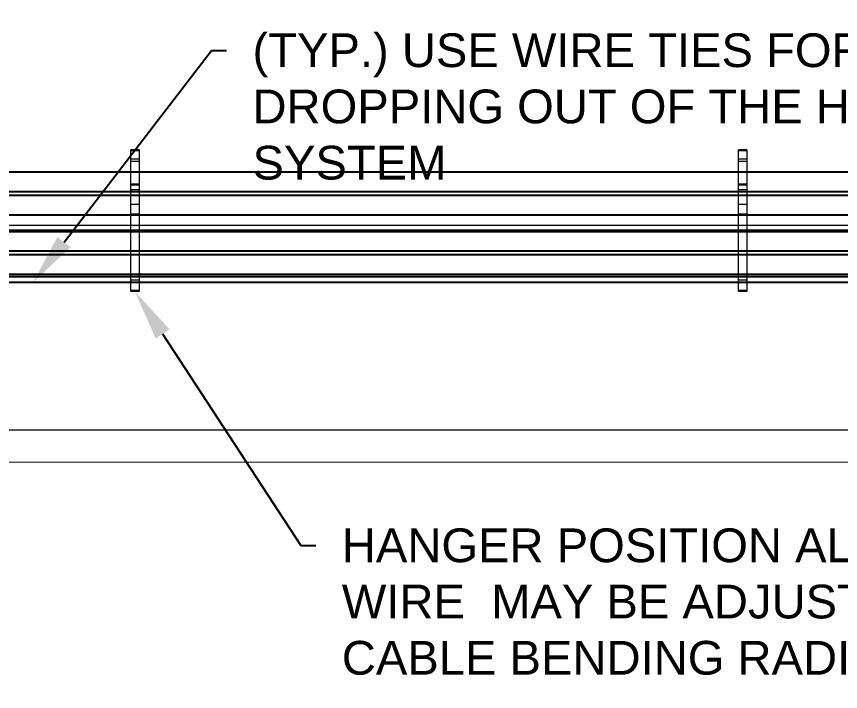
# Model space of a CAD drawing. Header units: feet. Extents: x 0 to 5170, y -254 to 1413.
# Drawn here: x 1995.09 to 2043.9, y 35.4 to 75.43 of the extents above; entities that cross this region are included whole.
import ezdxf
from ezdxf import colors
from ezdxf.entities.mleader import LeaderData, LeaderLine
from ezdxf.lldxf.tags import DXFTag
from ezdxf.math import Vec2, Vec3

# ---------------------------------------------------------------- set-up
doc = ezdxf.new("R2010")
doc.units = ezdxf.units.FT
doc.header["$MEASUREMENT"] = 0
for name, color, linetype in [('ATI CENTER SUPPORT', 7, 'Continuous'), ('DC FEEEDERS', 1, 'Continuous'), ('G-ANNO-TEXT', 1, 'Continuous'), ('PV-AG-DC1', 142, 'DC1'), ('WIRE MANAGEMENT', 4, 'Continuous')]:
    doc.layers.add(name, color=color, linetype=linetype)
doc.styles.add('NEI-A', font='arial.ttf')
tags = doc.linetypes.add('DC1', pattern='A,0.176989,-0.035266,["DC1",NEI-A,S=0.1,R=0,X=0,Y=-0.05],-0.314734,0.176989', length=0.703978).pattern_tags.tags
tags[6] = DXFTag(74, 10)

msp = doc.modelspace()

# ---------------------------------------------------------------- leaders
at = {"layer": 'G-ANNO-TEXT'}
ml = msp.add_multileader_mtext('Standard', dxfattribs=at)
ml.set_content('\\pxql,t3.00005;(TYP.) USE WIRE TIES FOR CABLES DROPPING OUT OF THE HANGER SYSTEM', color=256, style='NEI-A')
ml.set_leader_properties()
ml.build(insert=Vec2(0, 0))
ml.multileader.update_dxf_attribs({"dogleg_length": 3.07146, "arrow_head_size": 3})
ctx = ml.context
ctx.base_point, ctx.char_height, ctx.arrow_head_size, ctx.landing_gap_size, ctx.plane_origin = Vec3(2007.53443, 73.40825), 2, 3, 1.53573, Vec3(2700.28242, 627.62918)
notes = []
notes.append((ctx, [(0, (1, 1, 0), (2006.63475, 73.40825), (1, 0), 0.89968, [(1, [(1996.07631, 59.67045)], 0, [])])]))
ctx.mtext.insert, ctx.mtext.width, ctx.mtext.flow_direction = Vec3(2009.07016, 74.4253), 57.4006276, 5
ctx.mtext.has_bg_fill, ctx.mtext.bg_color, ctx.mtext.bg_scale_factor, ctx.mtext.bg_transparency, ctx.mtext.use_window_bg_color = 1, -1073741824, 1.5, 0, 1
ml = msp.add_multileader_mtext('Standard', dxfattribs=at)
ml.set_content('HANGER POSITION ALONG THE MESSENGER WIRE  MAY BE ADJUSTED TO ACCOMMODATE CABLE BENDING RADIUS LIMITATIONS', color=256, style='NEI-A')
ml.set_leader_properties()
ml.build(insert=Vec2(0, 0))
ml.multileader.update_dxf_attribs({"dogleg_length": 0.89968, "arrow_head_size": 3})
ctx = ml.context
ctx.base_point, ctx.char_height, ctx.arrow_head_size, ctx.landing_gap_size, ctx.plane_origin = Vec3(2012.82527, 44.0554, 0.11854), 2, 3, 1.53573, Vec3(1932.67449, 110.91048, 0.11854)
notes.append((ctx, [(0, (1, 1, 0), (2011.92559, 44.0554, 0.11854), (1, 0), 0.89968, [(0, [(2002.10417, 59.11993, 0.11854)], 0, [])])]))
ctx.mtext.insert, ctx.mtext.width, ctx.mtext.flow_direction = Vec3(2014.361, 45.07245, 0.11854), 66.8767531, 5
ctx.mtext.has_bg_fill, ctx.mtext.bg_color, ctx.mtext.bg_scale_factor, ctx.mtext.bg_transparency, ctx.mtext.use_window_bg_color = 1, -1073741824, 1.5, 0, 1
for ctx, leaders in notes:
    for number, flags, end, landing, length, lines in leaders:
        leader = LeaderData()
        leader.index, (leader.has_last_leader_line, leader.has_dogleg_vector, leader.attachment_direction) = number, flags
        leader.last_leader_point, leader.dogleg_vector, leader.dogleg_length = Vec3(end), Vec3(landing), length
        for number, points, colour, breaks in lines:
            line = LeaderLine()
            line.index, line.vertices, line.color, line.breaks = number, Vec3.list(points), colors.encode_raw_color(colour), breaks
            leader.lines.append(line)
        ctx.leaders.append(leader)

# ---------------------------------------------------------------- next in the draw order: linework, layer by layer
at = {"layer": 'ATI CENTER SUPPORT', "color": 8, "linetype": 'Continuous', "lineweight": 15}
for p, q in [((2078.84262, 50.90399), (1861.30049, 50.90399)), ((2077.87777, 48.97464), (1862.26535, 49.05638))]:
    msp.add_line(p, q, dxfattribs=at)
at = {"layer": 'DC FEEEDERS'}
for points in [[(1852.42153, 66.20605), (2087.77006, 66.20605)], [(1852.42153, 65.04605), (2087.77006, 65.04605)], [(1852.42153, 64.8241), (2087.77006, 64.8241)], [(1852.42153, 63.6641), (2087.77006, 63.6641)], [(1852.42153, 62.68671), (2087.77006, 62.68671)], [(1852.42153, 61.52671), (2087.77006, 61.52671)], [(1852.42153, 61.30476), (2087.77006, 61.30476)], [(1852.42153, 60.14476), (2087.77006, 60.14476)]]:
    msp.add_lwpolyline(points, dxfattribs=at)
at = {"layer": 'PV-AG-DC1', "flags": 128}
for points in [[(1852.42153, 60.00291), (2087.77006, 60.00291)], [(1852.42153, 59.67045), (2087.77006, 59.67045)]]:
    msp.add_lwpolyline(points, dxfattribs=at)
at = {"layer": 'WIRE MANAGEMENT', "color": 4, "linetype": 'Continuous', "lineweight": 18, "elevation": 0.11854, "flags": 128}
for points in [[(2002.35417, 67.51993), (2001.85417, 67.51993)], [(2001.85417, 59.11993), (2001.85417, 67.51993)], [(2002.35417, 67.45884), (2001.85417, 67.45884)], [(2002.35417, 67.51993), (2002.35417, 59.11993)], [(2038.35417, 67.51993), (2037.85417, 67.51993)], [(2037.85417, 59.11993), (2037.85417, 67.51993)], [(2038.35417, 67.45884), (2037.85417, 67.45884)], [(2038.35417, 67.51993), (2038.35417, 59.11993)], [(2002.35417, 66.96978), (2001.85417, 66.96978)], [(2038.35417, 66.96978), (2037.85417, 66.96978)], [(2002.35417, 66.83421), (2001.85417, 66.83421)], [(2038.35417, 66.83421), (2037.85417, 66.83421)], [(2002.35417, 65.49308), (2001.85417, 65.49308)], [(2002.35417, 65.43185), (2001.85417, 65.43185)], [(2038.35417, 65.49308), (2037.85417, 65.49308)], [(2038.35417, 65.43185), (2037.85417, 65.43185)], [(2002.35417, 65.14677), (2001.85417, 65.14677)], [(2002.35417, 65.01119), (2001.85417, 65.01119)], [(2038.35417, 65.14677), (2037.85417, 65.14677)], [(2038.35417, 65.01119), (2037.85417, 65.01119)], [(2002.35417, 64.28499), (2001.85417, 64.28499)], [(2038.35417, 64.28499), (2037.85417, 64.28499)], [(2002.35417, 63.70274), (2001.85417, 63.70274)], [(2038.35417, 63.70274), (2037.85417, 63.70274)], [(1852.42153, 63.05156), (2087.77006, 63.05156)], [(1852.42153, 62.77349), (2087.77006, 62.77349)], [(2002.35417, 59.79258), (2001.85417, 59.79258)], [(2002.35417, 59.66452), (2001.85417, 59.66452)], [(2038.35417, 59.79258), (2037.85417, 59.79258)], [(2038.35417, 59.66452), (2037.85417, 59.66452)], [(2002.35417, 59.18101), (2001.85417, 59.18101)], [(2002.35417, 59.11993), (2001.85417, 59.11993)], [(2038.35417, 59.18101), (2037.85417, 59.18101)], [(2038.35417, 59.11993), (2037.85417, 59.11993)]]:
    msp.add_lwpolyline(points, dxfattribs=at)

doc.saveas('drawing.dxf')
